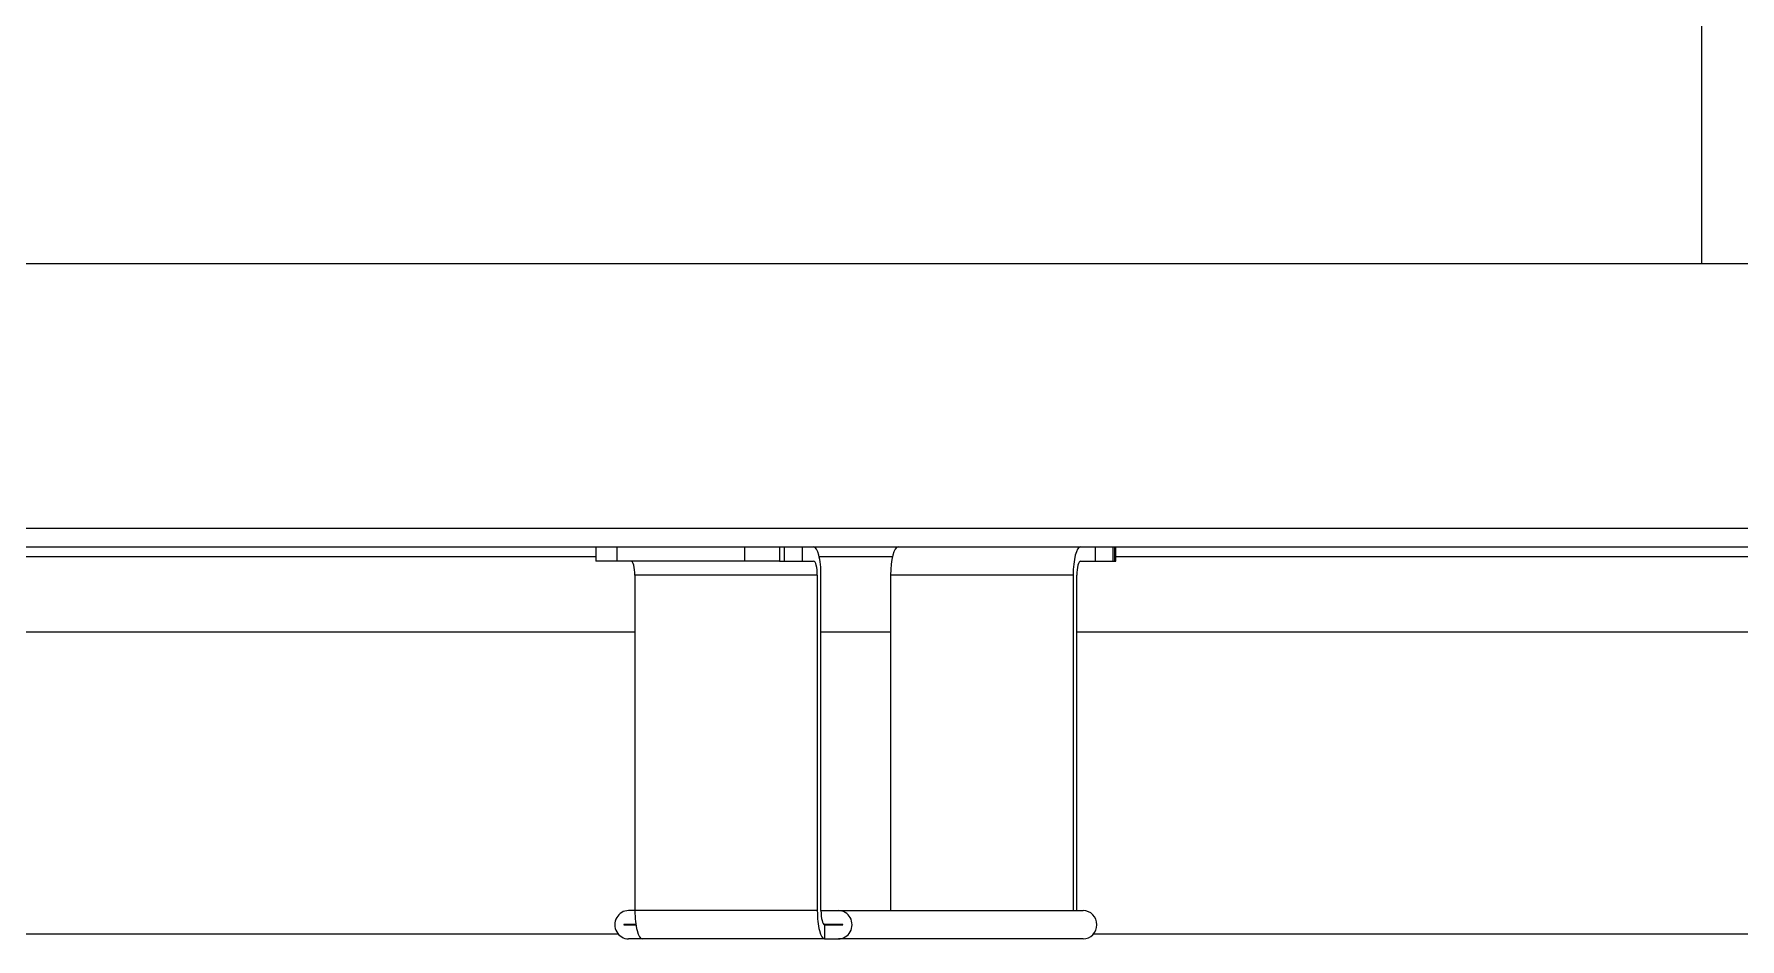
# Model space of a CAD drawing. Header units: millimetres. Extents: x 3795014 to 4300160, y 3869364 to 4016788.
# Drawn here: x 4226548 to 4226638.3, y 3922662.8 to 3922710.7 of the extents above; entities that cross this region are included whole.
import ezdxf

# ---------------------------------------------------------------- set-up
doc = ezdxf.new("R2010")
doc.units = ezdxf.units.MM
doc.layers.add('линия перехода', color=7, linetype='Continuous')
doc.layers.add('основная', color=7, linetype='Continuous', lineweight=50)

msp = doc.modelspace()

# ---------------------------------------------------------------- linework, layer by layer
at = {"layer": 'линия перехода', "color": 0, "linetype": 'Continuous', "lineweight": -3}
for p, q in [((4226305.239, 3922684.531), (4226655.499, 3922684.531)), ((4226416.958, 3922683.031), (4226577.783, 3922683.031)), ((4226578.894, 3922683.531), (4226578.894, 3922682.781)), ((4226585.655, 3922682.781), (4226585.655, 3922683.531)), ((4226587.492, 3922683.531), (4226587.492, 3922682.781)), ((4226589.596, 3922683.031), (4226593.482, 3922683.031)), ((4226605.244, 3922682.781), (4226605.244, 3922683.531)), ((4226605.296, 3922683.031), (4226710.635, 3922683.031)), ((4226589.501, 3922682.031), (4226579.842, 3922682.031)), ((4226603.042, 3922682.031), (4226593.383, 3922682.031)), ((4226589.501, 3922664.281), (4226579.842, 3922664.281))]:
    msp.add_line(p, q, dxfattribs=at)
at = {"layer": 'основная', "color": 0, "linetype": 'Continuous', "lineweight": -3}
for p, q in [((4226636.312, 3922894.531), (4226636.312, 3922698.531)), ((4226305.29, 3922698.531), (4226655.499, 3922698.531)), ((4226305.189, 3922683.531), (4226655.758, 3922683.531)), ((4226577.783, 3922683.531), (4226577.783, 3922682.781)), ((4226587.751, 3922683.531), (4226587.751, 3922682.781)), ((4226588.708, 3922682.781), (4226588.708, 3922683.531)), ((4226604.208, 3922683.531), (4226604.208, 3922682.781)), ((4226605.165, 3922682.781), (4226605.165, 3922683.531)), ((4226605.296, 3922682.781), (4226605.296, 3922683.531)), ((4226578.894, 3922682.781), (4226577.783, 3922682.781)), ((4226585.655, 3922682.781), (4226578.894, 3922682.781)), ((4226579.842, 3922682.031), (4226579.842, 3922664.281)), ((4226587.492, 3922682.781), (4226585.655, 3922682.781)), ((4226587.492, 3922682.781), (4226587.751, 3922682.781)), ((4226587.751, 3922682.781), (4226588.708, 3922682.781)), ((4226588.708, 3922682.781), (4226589.306, 3922682.781)), ((4226589.501, 3922682.031), (4226589.501, 3922664.281)), ((4226589.695, 3922664.281), (4226589.695, 3922682.031)), ((4226593.383, 3922682.031), (4226593.383, 3922664.281)), ((4226603.042, 3922682.031), (4226603.042, 3922664.281)), ((4226603.236, 3922664.281), (4226603.236, 3922682.031)), ((4226603.43, 3922682.781), (4226604.208, 3922682.781)), ((4226604.208, 3922682.781), (4226605.165, 3922682.781)), ((4226605.165, 3922682.781), (4226605.244, 3922682.781)), ((4226605.244, 3922682.781), (4226605.296, 3922682.781)), ((4226414.898, 3922679.031), (4226579.842, 3922679.031)), ((4226589.695, 3922679.031), (4226593.383, 3922679.031)), ((4226603.236, 3922679.031), (4226710.635, 3922679.031)), ((4226579.842, 3922664.281), (4226579.507, 3922664.281)), ((4226589.695, 3922664.281), (4226590.614, 3922664.281)), ((4226590.614, 3922664.281), (4226603.572, 3922664.281)), ((4226578.967, 3922663.031), (4226415.774, 3922663.031)), ((4226579.893, 3922663.54), (4226579.265, 3922663.54)), ((4226579.265, 3922663.54), (4226579.265, 3922663.523)), ((4226579.265, 3922663.523), (4226579.896, 3922663.523)), ((4226590.855, 3922663.54), (4226589.889, 3922663.54)), ((4226589.889, 3922663.54), (4226589.889, 3922663.531)), ((4226589.889, 3922663.523), (4226589.889, 3922662.781)), ((4226589.889, 3922663.523), (4226590.855, 3922663.523)), ((4226590.855, 3922663.523), (4226590.855, 3922663.54)), ((4226714.297, 3922663.031), (4226604.112, 3922663.031)), ((4226580.231, 3922662.781), (4226579.507, 3922662.781)), ((4226589.889, 3922662.781), (4226580.231, 3922662.781)), ((4226589.889, 3922662.781), (4226590.614, 3922662.781)), ((4226603.572, 3922662.781), (4226590.614, 3922662.781))]:
    msp.add_line(p, q, dxfattribs=at)
for centre, major_axis, ratio, start_param, end_param in [((4226589.306, 3922682.031), (0, -1.5), 0.259156, 1.570796, 3.141593), ((4226593.772, 3922682.031), (0, 1.5), 0.259156, 0, 1.570796), ((4226603.43, 3922682.031), (0, 1.5), 0.259156, 0, 1.570796), ((4226579.648, 3922682.031), (0, 0.75), 0.259156, 4.712389, 6.283185), ((4226589.306, 3922682.031), (0, 0.75), 0.259156, 4.712389, 6.283185), ((4226603.43, 3922682.031), (0, -0.75), 0.259156, 3.141593, 4.712389), ((4226579.507, 3922663.531), (0, 0.75), 0.965835, 0, 3.141593), ((4226580.231, 3922664.281), (0, 1.5), 0.259156, 1.570796, 3.141593), ((4226589.889, 3922664.281), (0, 1.5), 0.259156, 1.570796, 3.141593), ((4226589.889, 3922664.281), (0, -0.75), 0.259156, 4.712389, 6.283185), ((4226590.614, 3922663.531), (0, -0.75), 0.965835, 0, 3.141593), ((4226603.572, 3922663.531), (0, 0.75), 0.965835, 3.141593, 6.283185)]:
    msp.add_ellipse(centre, major_axis=major_axis, ratio=ratio, start_param=start_param, end_param=end_param, dxfattribs=at)

doc.saveas('drawing.dxf')
